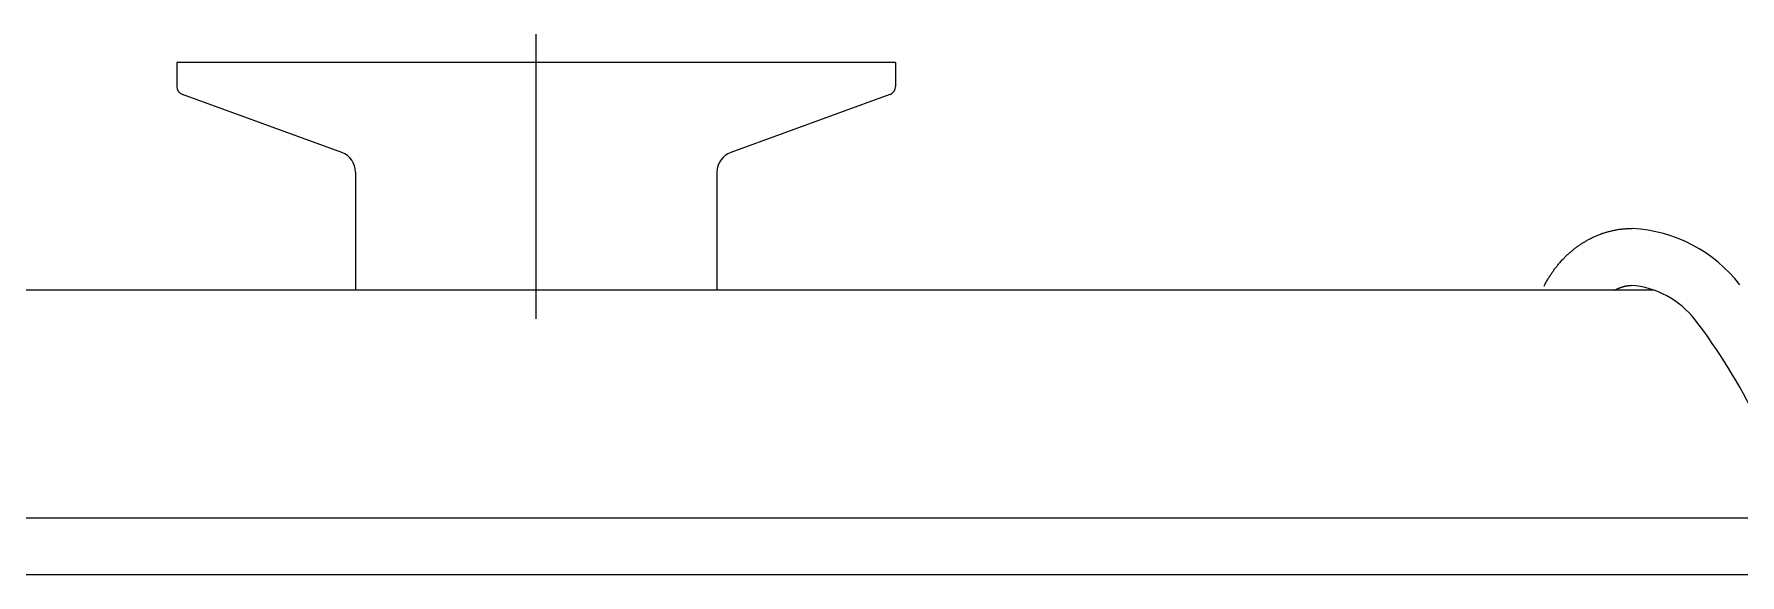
# Model space of a CAD drawing. Extents: x -248 to 886, y -950 to 197.
# Drawn here: x 4.7 to 124.6, y -347.1 to -309.1 of the extents above; entities that cross this region are included whole.
import ezdxf

# ---------------------------------------------------------------- set-up
doc = ezdxf.new("R2010")
doc.units = 0
doc.linetypes.add('CENTER', pattern=[50.8, 31.75, -6.35, 6.35, -6.35])
doc.layers.get('0').update_dxf_attribs({"linetype": 'CONTINUOUS'})
doc.layers.add('CENTER', color=1, linetype='CONTINUOUS')

msp = doc.modelspace()

# ---------------------------------------------------------------- linework, layer by layer
at = {"color": 7, "linetype": 'CONTINUOUS'}
for p, q in [((65.25, -311.08), (14.75, -311.08)), ((14.75, -311.08), (14.75, -312.77)), ((65.25, -311.08), (65.25, -312.77)), ((26.33, -317.39), (15.14, -313.32)), ((64.86, -313.32), (53.67, -317.39)), ((27.3, -318.78), (27.3, -327.08)), ((27.3, -318.78), (27.3, -327.08)), ((52.7, -318.78), (52.7, -327.08)), ((52.7, -318.78), (52.7, -327.08)), ((118.56, -327.08), (-118.56, -327.08)), ((-128.36, -343.08), (128.36, -343.08)), ((128.38, -347.08), (-128.38, -347.08))]:
    msp.add_line(p, q, dxfattribs=at)
msp.add_polyline3d([(110.83, -326.8, 0), (110.85, -326.74, 0), (110.88, -326.68, 0), (110.91, -326.62, 0), (110.94, -326.57, 0), (110.97, -326.51, 0), (111, -326.46, 0), (111.04, -326.4, 0), (111.07, -326.35, 0), (111.1, -326.29, 0), (111.13, -326.24, 0), (111.17, -326.18, 0), (111.2, -326.13, 0), (111.23, -326.07, 0), (111.27, -326.02, 0), (111.3, -325.97, 0), (111.34, -325.92, 0), (111.37, -325.86, 0), (111.41, -325.81, 0), (111.44, -325.76, 0), (111.48, -325.71, 0), (111.52, -325.66, 0), (111.56, -325.61, 0), (111.59, -325.56, 0), (111.63, -325.5, 0), (111.67, -325.45, 0), (111.71, -325.41, 0), (111.75, -325.36, 0), (111.79, -325.31, 0), (111.83, -325.26, 0), (111.87, -325.21, 0), (111.91, -325.16, 0), (111.95, -325.12, 0), (111.99, -325.07, 0), (112.03, -325.02, 0), (112.07, -324.98, 0), (112.12, -324.93, 0), (112.16, -324.89, 0), (112.2, -324.84, 0), (112.25, -324.8, 0), (112.29, -324.75, 0), (112.33, -324.71, 0), (112.38, -324.67, 0), (112.42, -324.62, 0), (112.47, -324.58, 0), (112.51, -324.54, 0), (112.56, -324.5, 0), (112.61, -324.46, 0), (112.65, -324.42, 0), (112.7, -324.38, 0), (112.75, -324.34, 0), (112.79, -324.3, 0), (112.84, -324.26, 0), (112.89, -324.22, 0), (112.94, -324.18, 0), (112.98, -324.14, 0), (113.03, -324.11, 0), (113.08, -324.07, 0), (113.13, -324.03, 0), (113.18, -324, 0), (113.23, -323.96, 0), (113.28, -323.93, 0), (113.33, -323.89, 0), (113.38, -323.86, 0), (113.43, -323.83, 0), (113.48, -323.79, 0), (113.53, -323.76, 0), (113.59, -323.73, 0), (113.64, -323.7, 0), (113.69, -323.67, 0), (113.74, -323.63, 0), (113.8, -323.6, 0), (113.85, -323.57, 0), (113.9, -323.55, 0), (113.95, -323.52, 0), (114.01, -323.49, 0), (114.06, -323.46, 0), (114.11, -323.43, 0), (114.17, -323.41, 0), (114.22, -323.38, 0), (114.28, -323.36, 0), (114.33, -323.33, 0), (114.39, -323.31, 0), (114.44, -323.28, 0), (114.5, -323.26, 0), (114.55, -323.23, 0), (114.61, -323.21, 0), (114.66, -323.19, 0), (114.72, -323.17, 0), (114.78, -323.15, 0), (114.83, -323.12, 0), (114.89, -323.11, 0), (114.94, -323.08, 0), (115, -323.07, 0), (115.06, -323.05, 0), (115.11, -323.03, 0), (115.17, -323.01, 0), (115.23, -323, 0), (115.29, -322.98, 0), (115.34, -322.96, 0), (115.4, -322.95, 0), (115.46, -322.93, 0), (115.52, -322.92, 0), (115.57, -322.9, 0), (115.63, -322.89, 0), (115.69, -322.88, 0), (115.75, -322.87, 0), (115.81, -322.85, 0), (115.86, -322.84, 0), (115.92, -322.83, 0), (115.98, -322.82, 0), (116.04, -322.81, 0), (116.1, -322.8, 0), (116.16, -322.8, 0), (116.22, -322.79, 0), (116.28, -322.78, 0), (116.33, -322.77, 0), (116.39, -322.77, 0), (116.45, -322.76, 0), (116.51, -322.76, 0), (116.57, -322.75, 0), (116.63, -322.75, 0), (116.69, -322.74, 0), (116.75, -322.74, 0), (116.81, -322.74, 0), (116.87, -322.74, 0), (116.92, -322.74, 0), (116.98, -322.74, 0), (117.04, -322.73, 0)], dxfattribs=at)
at = {"color": 7}
msp.add_polyline3d([(115.77, -327.08, 0), (115.78, -327.08, 0), (115.78, -327.08, 0), (115.79, -327.07, 0), (115.79, -327.07, 0), (115.8, -327.07, 0), (115.81, -327.06, 0), (115.81, -327.06, 0), (115.82, -327.06, 0), (115.82, -327.05, 0), (115.83, -327.05, 0), (115.84, -327.05, 0), (115.84, -327.04, 0), (115.85, -327.04, 0), (115.85, -327.04, 0), (115.86, -327.03, 0), (115.87, -327.03, 0), (115.87, -327.03, 0), (115.88, -327.02, 0), (115.89, -327.02, 0), (115.89, -327.02, 0), (115.9, -327.01, 0), (115.9, -327.01, 0), (115.91, -327.01, 0), (115.92, -327, 0), (115.92, -327, 0), (115.93, -327, 0), (115.93, -327, 0), (115.94, -326.99, 0), (115.95, -326.99, 0), (115.95, -326.99, 0), (115.96, -326.98, 0), (115.96, -326.98, 0), (115.97, -326.98, 0), (115.98, -326.98, 0), (115.98, -326.97, 0), (115.99, -326.97, 0), (116, -326.97, 0), (116, -326.96, 0), (116.01, -326.96, 0), (116.01, -326.96, 0), (116.02, -326.96, 0), (116.03, -326.95, 0), (116.03, -326.95, 0), (116.04, -326.95, 0), (116.04, -326.94, 0), (116.05, -326.94, 0), (116.06, -326.94, 0), (116.06, -326.94, 0), (116.07, -326.94, 0), (116.07, -326.93, 0), (116.08, -326.93, 0), (116.09, -326.93, 0), (116.09, -326.93, 0), (116.1, -326.92, 0), (116.11, -326.92, 0), (116.11, -326.92, 0), (116.12, -326.92, 0), (116.12, -326.91, 0), (116.13, -326.91, 0), (116.14, -326.91, 0), (116.14, -326.9, 0), (116.15, -326.9, 0), (116.15, -326.9, 0), (116.16, -326.9, 0), (116.17, -326.9, 0), (116.17, -326.89, 0), (116.18, -326.89, 0), (116.19, -326.89, 0), (116.19, -326.89, 0), (116.2, -326.88, 0), (116.2, -326.88, 0), (116.21, -326.88, 0), (116.22, -326.88, 0), (116.22, -326.88, 0), (116.23, -326.87, 0), (116.23, -326.87, 0), (116.24, -326.87, 0), (116.25, -326.87, 0), (116.25, -326.87, 0), (116.26, -326.86, 0), (116.27, -326.86, 0), (116.27, -326.86, 0), (116.28, -326.86, 0), (116.28, -326.86, 0), (116.29, -326.85, 0), (116.3, -326.85, 0), (116.3, -326.85, 0), (116.31, -326.85, 0), (116.31, -326.85, 0), (116.32, -326.84, 0), (116.33, -326.84, 0), (116.33, -326.84, 0), (116.34, -326.84, 0), (116.34, -326.84, 0), (116.35, -326.83, 0), (116.36, -326.83, 0), (116.36, -326.83, 0), (116.37, -326.83, 0), (116.38, -326.83, 0), (116.38, -326.83, 0), (116.39, -326.82, 0), (116.39, -326.82, 0), (116.4, -326.82, 0), (116.41, -326.82, 0), (116.41, -326.82, 0), (116.42, -326.82, 0), (116.42, -326.81, 0), (116.43, -326.81, 0), (116.44, -326.81, 0), (116.44, -326.81, 0), (116.45, -326.81, 0), (116.46, -326.81, 0), (116.46, -326.81, 0), (116.47, -326.8, 0), (116.47, -326.8, 0), (116.48, -326.8, 0), (116.49, -326.8, 0), (116.49, -326.8, 0), (116.5, -326.8, 0), (116.5, -326.8, 0), (116.51, -326.79, 0), (116.52, -326.79, 0), (116.52, -326.79, 0), (116.53, -326.79, 0), (116.54, -326.79, 0), (116.54, -326.79, 0), (116.55, -326.79, 0), (116.55, -326.78, 0), (116.56, -326.78, 0), (116.57, -326.78, 0), (116.57, -326.78, 0), (116.58, -326.78, 0), (116.58, -326.78, 0), (116.59, -326.78, 0), (116.6, -326.78, 0), (116.6, -326.77, 0), (116.61, -326.77, 0), (116.62, -326.77, 0), (116.62, -326.77, 0), (116.63, -326.77, 0), (116.63, -326.77, 0), (116.64, -326.77, 0), (116.65, -326.77, 0), (116.65, -326.77, 0), (116.66, -326.76, 0), (116.67, -326.76, 0), (116.67, -326.76, 0), (116.68, -326.76, 0), (116.68, -326.76, 0), (116.69, -326.76, 0), (116.69, -326.76, 0), (116.7, -326.76, 0), (116.71, -326.76, 0), (116.71, -326.76, 0), (116.72, -326.76, 0), (116.73, -326.75, 0), (116.73, -326.75, 0), (116.74, -326.75, 0), (116.75, -326.75, 0), (116.75, -326.75, 0), (116.76, -326.75, 0), (116.76, -326.75, 0), (116.77, -326.75, 0), (116.78, -326.75, 0), (116.78, -326.75, 0), (116.79, -326.75, 0), (116.79, -326.75, 0), (116.8, -326.75, 0), (116.81, -326.75, 0), (116.81, -326.75, 0), (116.82, -326.75, 0), (116.82, -326.74, 0), (116.83, -326.74, 0), (116.84, -326.74, 0), (116.84, -326.74, 0), (116.85, -326.74, 0), (116.86, -326.74, 0), (116.86, -326.74, 0), (116.87, -326.74, 0), (116.87, -326.74, 0), (116.88, -326.74, 0), (116.89, -326.74, 0), (116.89, -326.74, 0), (116.9, -326.74, 0), (116.9, -326.74, 0), (116.91, -326.74, 0), (116.92, -326.74, 0), (116.92, -326.74, 0), (116.93, -326.74, 0), (116.94, -326.74, 0), (116.94, -326.74, 0)], dxfattribs=at)
at = {"color": 7, "linetype": 'CONTINUOUS'}
for centre, radius, start, end in [((15.34, -312.77), 0.588, 180, 250), ((64.66, -312.77), 0.588, 290, 0), ((25.83, -318.78), 1.47, 0, 70), ((54.17, -318.78), 1.47, 110, 180), ((116.45, -333.03), 10.31, 37.9066, 86.683), ((116.45, -333.03), 6.31, 37.9066, 85.5049), ((89.33, -353.81), 40.48, 14.0276, 37.5647)]:
    msp.add_arc(centre, radius, start, end, dxfattribs=at)
at = {"layer": 'CENTER', "color": 1, "linetype": 'CENTER'}
msp.add_line((40, -329.08), (40, -309.08), dxfattribs=at)

doc.saveas('drawing.dxf')
